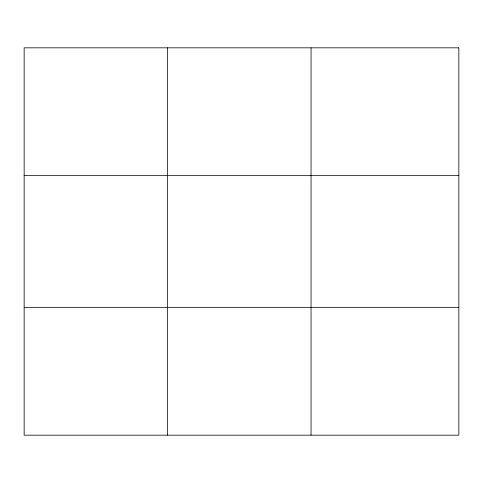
<?xml version="1.0" encoding="UTF-8"?>
<svg xmlns="http://www.w3.org/2000/svg" width="483" height="483" viewBox="0 0 483 483"><rect width="100%" height="100%" fill="white"/><g stroke="black" fill="none" stroke-linecap="round" stroke-linejoin="round"><path stroke-width="0.72" d="M167.601 435.171L167.601 47.829M311.052 435.171L311.052 47.829M24.15 175.649L458.85 175.649M24.15 307.351L458.85 307.351M458.85 47.829L458.85 435.171L24.15 435.171L24.15 47.829L458.85 47.829"/></g></svg>
